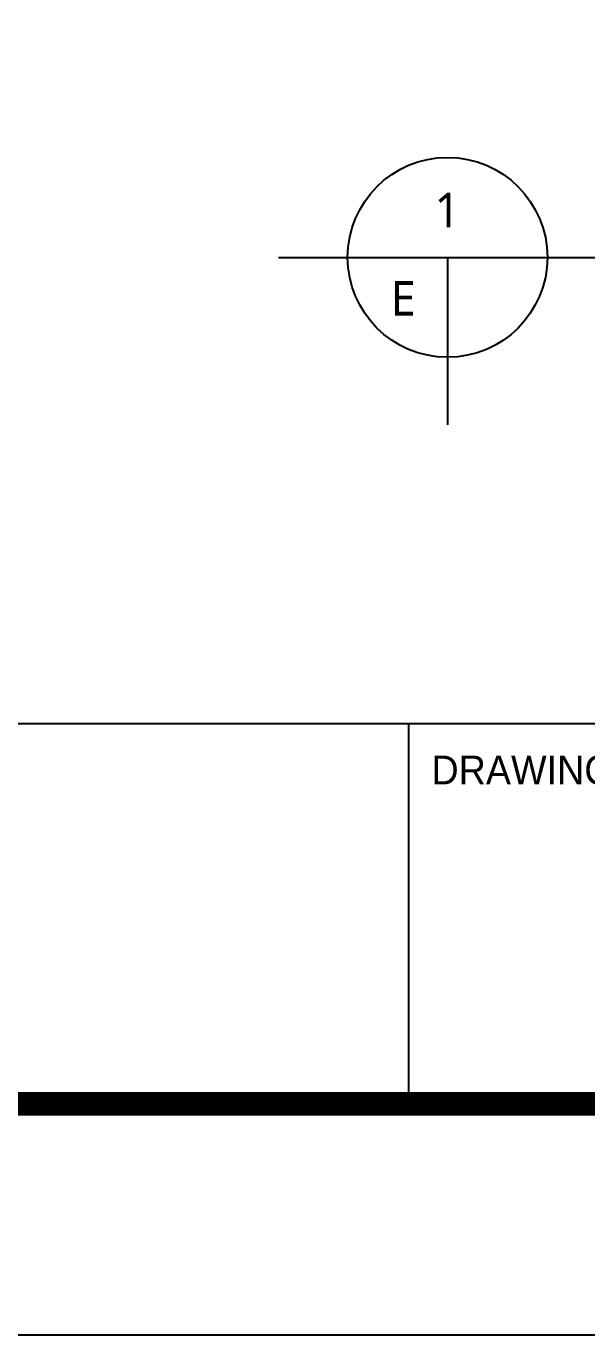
# Model space of a CAD drawing. Header units: millimetres. Extents: x 10297564 to 11610295, y -9287743 to -8409454.
# Drawn here: x 10766948 to 10773432, y -9287743 to -9272614 of the extents above; entities that cross this region are included whole.
import ezdxf
from ezdxf.enums import TextEntityAlignment as Align

# ---------------------------------------------------------------- set-up
doc = ezdxf.new("R2010")
doc.units = ezdxf.units.MM
doc.header["$LTSCALE"] = 100
for name, color, linetype in [('_도곽_마크', 7, 'Continuous'), ('BOX', 7, 'Continuous'), ('BOX_Def', 8, 'Continuous'), ('D-TEXT2', 7, 'Continuous')]:
    doc.layers.add(name, color=color, linetype=linetype)
doc.layers.add('DIJ1-TEXT', color=7, linetype='Continuous', lineweight=5)
doc.layers.add('TITLE', color=7, linetype='Continuous', lineweight=0)
doc.styles.add('MG', font='malgun.ttf')
doc.styles.add('RomanS', font='Dotum.ttf')

# ---------------------------------------------------------------- blocks, each defined once
blk = doc.blocks.new('A$C78AD5415')
at = {"layer": '_도곽_마크'}
for points in [[(400, 53), (280, 53)], [(400, 53), (400, 21)], [(536, 53), (400, 53)], [(40, 21), (811, 21)]]:
    blk.add_lwpolyline(points, dxfattribs=at)
at = {"layer": 'BOX', "const_width": 2}
blk.add_lwpolyline([(40, 20), (40, 574), (811, 574), (811, 20)], close=True, dxfattribs=at)
at = {"layer": 'BOX_Def'}
blk.add_lwpolyline([(0, 0), (841, 0), (841, 594), (0, 594)], close=True, dxfattribs=at)
at = {"layer": 'DIJ1-TEXT', "style": 'RomanS'}
blk.add_text('DRAWING TITLE :', height=2.5, dxfattribs=at).set_placement((402, 49), align=Align.MIDDLE_LEFT)

msp = doc.modelspace()

# ---------------------------------------------------------------- linework, layer by layer
at = {"layer": 'D-TEXT2', "color": 3}
for p, q in [((10769866.5, -9275286.7), (10781296.4, -9275286.7)), ((10771821, -9275286.7), (10771821, -9277222))]:
    msp.add_line(p, q, dxfattribs=at)
msp.add_circle((10771821, -9275286.7), 1154.9, dxfattribs=at)

# ---------------------------------------------------------------- block references
at = {"layer": 'TITLE', "color": 4, "xscale": 133.2622362042015, "yscale": 133.2622362042015, "zscale": 133.2622362042015}
msp.add_blockref('A$C78AD5415', (10718064, -9287743.3), dxfattribs=at)

# ---------------------------------------------------------------- texts
at = {"layer": 'D-TEXT2', "color": 0, "style": 'MG'}
for s, p in [('1', (10771819.2, -9274940.4)), ('E', (10771308, -9275960.1))]:
    msp.add_text(s, height=399.8, dxfattribs=at).set_placement(p, align=Align.CENTER)

doc.saveas('drawing.dxf')
